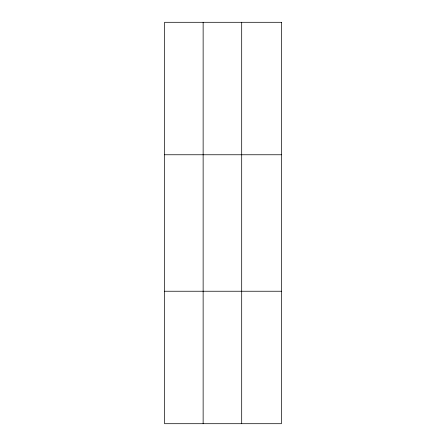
<?xml version="1.0" encoding="UTF-8"?>
<svg xmlns="http://www.w3.org/2000/svg" width="446" height="446" viewBox="0 0 446 446"><rect width="100%" height="100%" fill="white"/><g stroke="black" fill="none" stroke-linecap="round" stroke-linejoin="round"><path stroke-width="0.67" d="M203.136 423.7L203.136 22.3M241.693 423.7L241.693 22.3M164.585 154.762L281.415 154.762M164.585 291.238L281.415 291.238M281.415 22.3L281.415 423.7L164.585 423.7L164.585 22.3L281.415 22.3"/></g></svg>
